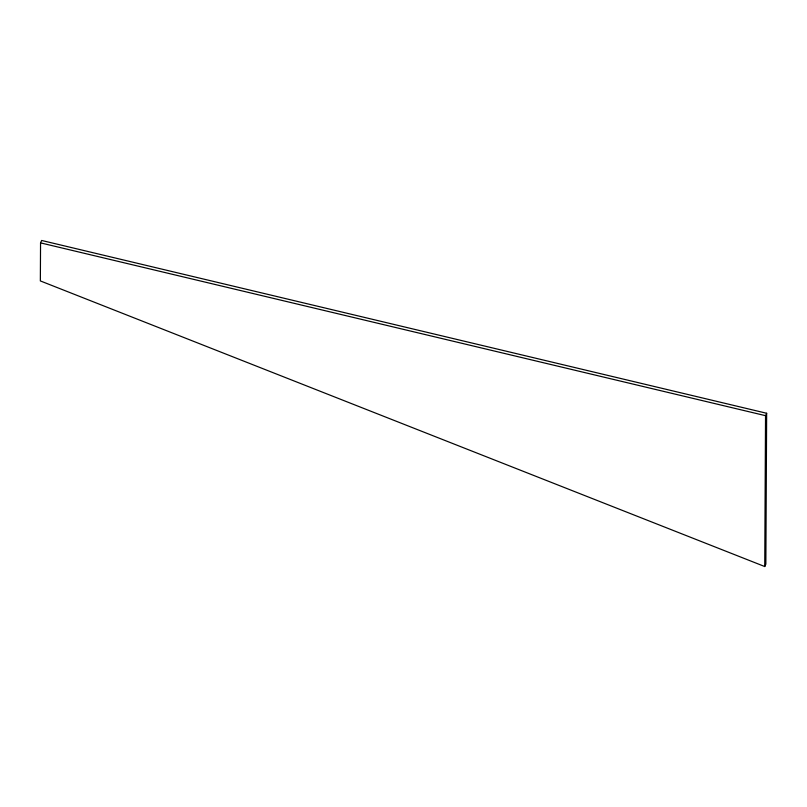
<?xml version="1.0" encoding="UTF-8"?>
<svg xmlns="http://www.w3.org/2000/svg" width="807" height="807" viewBox="0 0 807 807"><rect width="100%" height="100%" fill="white"/><g stroke="black" fill="none" stroke-linecap="round" stroke-linejoin="round"><path stroke-width="1.21" d="M40.552 242.877L40.35 280.927L764.743 566.534L765.853 564.123L766.65 413.265L41.661 240.466L40.552 242.877L765.54 415.676L764.743 566.534M765.54 415.676L766.65 413.265"/></g></svg>
